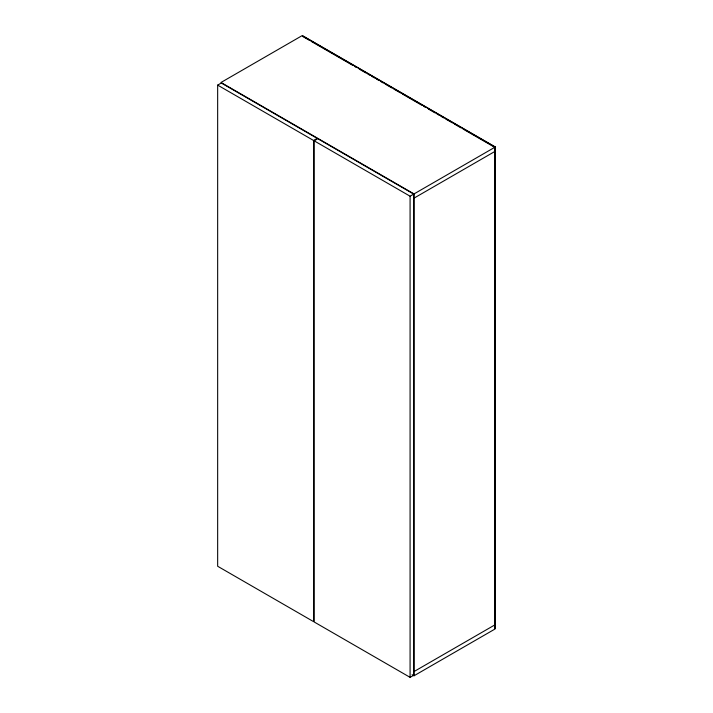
<?xml version="1.0" encoding="UTF-8"?>
<svg xmlns="http://www.w3.org/2000/svg" width="713" height="713" viewBox="0 0 713 713"><rect width="100%" height="100%" fill="white"/><g stroke="black" fill="none" stroke-linecap="round" stroke-linejoin="round"><path stroke-width="1.07" d="M217.661 85.114L221.306 83.002L317.214 138.375L313.568 140.479L217.661 85.114L217.661 566.256L313.568 621.629L313.568 140.479M314.175 140.835L317.82 138.723L413.727 194.096L413.727 675.247L410.082 677.35L314.175 621.977L314.175 140.835L410.082 196.209L413.727 194.096M412.114 674.658L414.03 675.772L495.143 628.946L495.143 147.092L302.107 35.65L221.003 82.476L414.03 193.918L495.339 146.976L495.339 627.886L494.733 628.242L494.733 147.333L463.022 129.017M414.03 198.134L495.143 151.308M414.03 671.557L495.143 624.731M495.339 146.976L303.123 35.998L302.517 36.354L309.246 40.24M311.162 41.345L352.489 65.204M354.414 66.318L356.34 67.423M359.218 69.09L365.947 72.976M367.872 74.081L369.789 75.195M371.714 76.309L374.592 77.967M376.517 79.081L378.443 80.186M380.368 81.3L383.246 82.966M385.172 84.072L391.9 87.957M393.817 89.063L400.546 92.948M402.471 94.063L421.695 105.159M423.611 106.273L425.536 107.378M428.415 109.044L435.144 112.93M437.069 114.035L438.994 115.149M440.91 116.255L443.798 117.921M445.714 119.026L452.443 122.912M454.368 124.026L461.097 127.912M414.03 193.918L414.03 675.772M410.082 196.209L410.082 677.35"/></g></svg>
